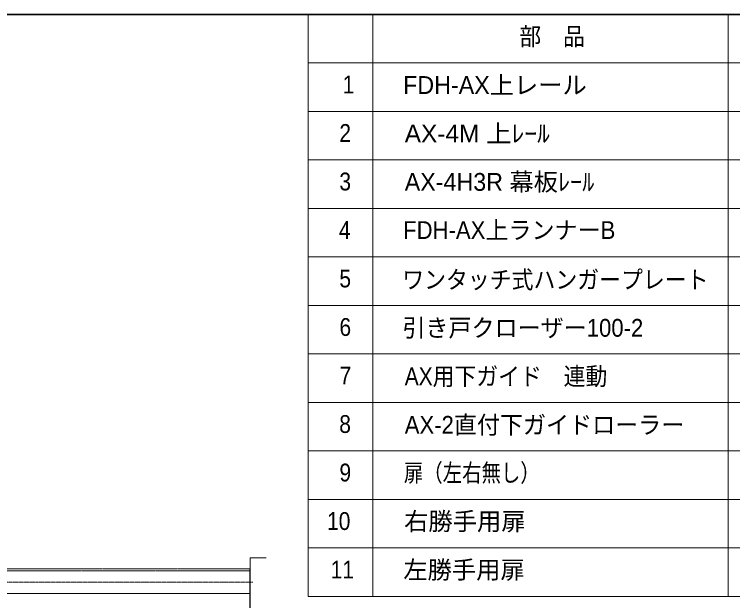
# Model space of a CAD drawing. Units: millimetres, scale not verified. Extents: x -4547 to 4547, y -2305 to 2305.
# Drawn here: x -1095 to 16, y 1150 to 2056 of the extents above; entities that cross this region are included whole.
import ezdxf
from ezdxf.enums import TextEntityAlignment as Align

# ---------------------------------------------------------------- set-up
doc = ezdxf.new("R2010")
doc.units = ezdxf.units.MM
doc.header["$LTSCALE"] = 20
doc.linetypes.add('USER1', pattern=[10.5, 8, -0.5, 0.5, -0.5, 0.5, -0.5])
doc.linetypes.add('USER3', pattern=[2.91, 1.76, -0.4, 0.35, -0.4])
doc.layers.add('0-0_1図面枠', color=7, linetype='Continuous', lineweight=20)
doc.layers.add('0-1_3一般', color=7, linetype='Continuous', lineweight=15)
doc.styles.add('ＭＳ Ｐゴシック', font='')
doc.styles.get('ＭＳ Ｐゴシック').set_extended_font_data('MS PGothic')

# ---------------------------------------------------------------- blocks, each defined once
blk = doc.blocks.new('グループ-2')
at = {"layer": '0-0_1図面枠', "lineweight": 35}
blk.add_lwpolyline([(-60000, 41550), (60000, 41550), (60000, -41550), (-60000, -41550)], close=True, dxfattribs=at)
blk = doc.blocks.new('図面枠')
at = {"layer": '0-0_1図面枠'}
blk.add_blockref('グループ-2', (0, 0), dxfattribs=at)
blk = doc.blocks.new('グループ-5')
at = {"layer": '0-0_1図面枠', "lineweight": 15}
for p, q in [((16000, 41550), (16000, 23550)), ((27000, 41550), (27000, 23550)), ((14000, 40050), (60000, 40050)), ((14000, 38550), (60000, 38550)), ((14000, 37050), (60000, 37050)), ((14000, 35550), (60000, 35550)), ((14000, 34050), (60000, 34050)), ((14000, 32550), (60000, 32550)), ((14000, 31050), (60000, 31050)), ((14000, 29550), (60000, 29550)), ((14000, 28050), (60000, 28050)), ((14000, 26550), (60000, 26550)), ((14000, 25050), (60000, 25050))]:
    blk.add_line(p, q, dxfattribs=at)
blk.add_lwpolyline([(14000, 41550), (60000, 41550), (60000, 23550), (14000, 23550)], close=True, dxfattribs=at)
blk = doc.blocks.new('グループ-34')
at = {"layer": '0-1_3一般', "linetype": 'USER1'}
for p, q in [((12195.5, 24340), (-36634.5, 24340)), ((12195.5, 23640), (12195.5, 24340)), ((-36634.5, 23640), (12195.5, 23640)), ((12195.5, 23640), (-36634.5, 23640))]:
    blk.add_line(p, q, dxfattribs=at)
at = {"layer": '0-1_3一般', "linetype": 'USER3'}
blk.add_line((12295.5, 23990), (-36734.5, 23990), dxfattribs=at)
at = {"layer": '0-1_3一般', "linetype": 'USER1'}
blk.add_lwpolyline([(12195.5, 23640), (-36634.5, 23640), (-36634.5, 22940), (12195.5, 22940)], close=True, dxfattribs=at)
blk = doc.blocks.new('グループ-35')
at = {"layer": '0-1_3一般'}
blk.add_line((12205.5, 24740), (12705.5, 24740), dxfattribs=at)
blk.add_lwpolyline([(12205.5, 22000), (12205.5, 24660), (12205.5, 24740)], dxfattribs=at)
blk = doc.blocks.new('グループ-40')
at = {"layer": '0-1_3一般', "linetype": 'USER1'}
for p, q in [((-36634.5, 24400), (12195.5, 24400)), ((12195.5, 24340), (-36634.5, 24340)), ((12195.5, 24400), (12195.5, 24340))]:
    blk.add_line(p, q, dxfattribs=at)
at = {"layer": '0-1_3一般'}
for name in ['グループ-35', 'グループ-34']:
    blk.add_blockref(name, (0, 0), dxfattribs=at)

msp = doc.modelspace()

# ---------------------------------------------------------------- block references
at = {"layer": '0-0_1図面枠', "xscale": 0.05, "yscale": 0.05}
for name in ['図面枠', 'グループ-5']:
    msp.add_blockref(name, (-1340.62, -21.39), dxfattribs=at)
at = {"layer": '0-1_3一般', "xscale": 0.05, "yscale": 0.05}
msp.add_blockref('グループ-40', (-1340.62, -21.39), dxfattribs=at)

# ---------------------------------------------------------------- texts
at = {"layer": '0-0_1図面枠', "style": 'ＭＳ Ｐゴシック'}
for s, height, width, p in [('部\u3000品', 27.57, 0.9, (-313.84, 2000.06)), ('1', 27.57, 0.9, (-587.14, 1925.57)), ('AX-4M 上ﾚｰﾙ', 27.51, 1.05, (-491.06, 1849.84)), ('2', 27.57, 0.9, (-592.19, 1850.63)), ('3', 27.57, 0.9, (-592.19, 1775.63)), ('4', 27.57, 0.9, (-592.93, 1700.63)), ('FDH-AX上ランナーB', 27.51, 0.95, (-493.52, 1700.56)), ('5', 27.57, 0.9, (-592.19, 1625.63)), ('ワンタッチ式ハンガープレート', 27.57, 0.9, (-494.94, 1623.91)), ('6', 27.57, 0.9, (-592.04, 1550.63)), ('引き戸クローザー100-2', 27.51, 0.95, (-494.66, 1549.42)), ('7', 27.57, 0.9, (-591.76, 1475.63)), ('AX用下ガイド\u3000連動', 27.51, 0.9, (-491.06, 1474.48)), ('8', 27.57, 0.9, (-592.34, 1400.63)), ('AX-2直付下ガイドローラー', 27.51, 0.95, (-491.06, 1399.42)), ('9', 27.57, 0.9, (-592.04, 1325.63)), ('扉（左右無し）', 27.51, 0.8, (-492.35, 1325.28)), ('10', 27.57, 0.9, (-611.22, 1250.57)), ('11', 27.57, 0.9, (-605.59, 1175.57))]:
    msp.add_text(s, height=height, dxfattribs=dict(at, width=width)).set_placement(p, align=Align.BOTTOM_LEFT)
for s, height, p in [('FDH-AX上レール', 27.51, (-493.52, 1924.84)), ('AX-4H3R 幕板ﾚｰﾙ', 27.51, (-491.06, 1775.06)), ('右勝手用扉', 27.57, (-492.07, 1250.22)), ('左勝手用扉', 27.57, (-493.36, 1175.22))]:
    msp.add_text(s, height=height, dxfattribs=at).set_placement(p, align=Align.BOTTOM_LEFT)

doc.saveas('drawing.dxf')
